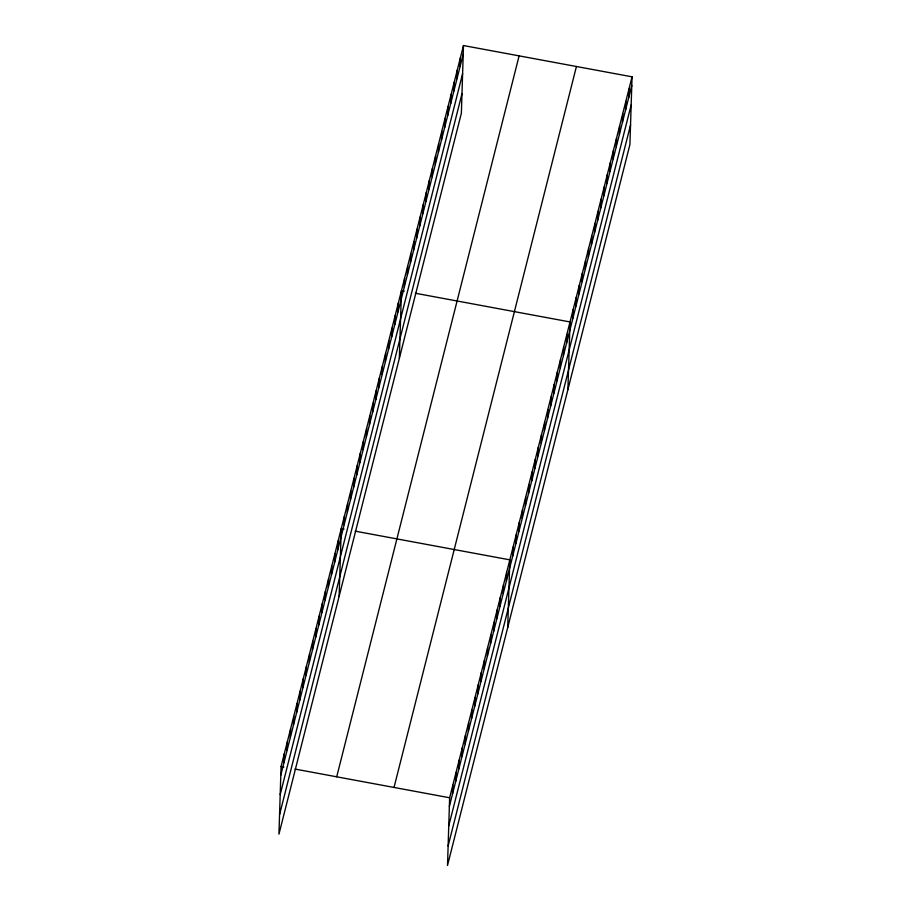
<?xml version="1.0" encoding="UTF-8"?>
<svg xmlns="http://www.w3.org/2000/svg" width="911" height="911" viewBox="0 0 911 911"><rect width="100%" height="100%" fill="white"/><g stroke="black" fill="none" stroke-linecap="round" stroke-linejoin="round"><path stroke-width="1.37" d="M463.483 45.55L281.078 766.481L278.948 834.18L461.365 113.237L463.483 45.55L632.052 76.82L629.922 144.519L447.517 865.45L449.635 797.763L632.052 76.82M283.97 762.609L284.243 753.955M287.147 750.083L287.421 741.44M290.313 737.568L290.586 728.914M293.479 725.042L293.752 716.399M296.644 712.527L296.918 703.873M299.821 700.001L300.083 691.358M302.987 687.486L303.261 678.832M306.153 674.96L306.426 666.305M309.319 662.434L309.592 653.791M312.484 649.919L312.758 641.264M315.661 637.393L315.923 628.749M318.827 624.878L319.101 616.223M321.993 612.351L322.266 603.708M325.159 599.825L325.432 591.182M328.324 587.31L328.598 578.656M331.502 574.784L331.775 566.141M334.667 562.269L334.941 553.615M337.833 549.743L338.106 541.1M339.143 596.272L341.272 528.574L344.051 529.086M344.164 524.702L344.438 516.047M347.342 512.176L347.615 503.532M350.507 499.661L350.781 491.006M353.673 487.134L353.946 478.491M356.839 474.62L357.112 465.965M360.016 462.093L360.278 453.45M363.182 449.578L363.455 440.924M366.347 437.052L366.621 428.398M369.513 424.526L369.786 415.883M372.679 412.011L372.952 403.357M375.856 399.485L376.118 390.842M379.022 386.97L379.295 378.316M382.187 374.444L382.461 365.801M385.353 361.918L385.626 353.274M388.519 349.403L388.792 340.748M391.696 336.876L391.969 328.233M394.862 324.362L395.135 315.707M398.027 311.835L398.301 303.192M399.337 358.365L401.466 290.666L404.245 291.178M404.302 287.056L404.564 278.413M407.399 274.803L407.672 266.16M410.497 262.55L410.77 253.896M413.605 250.297L413.867 241.643M416.703 238.033L416.976 229.39M419.8 225.78L420.073 217.137M422.898 213.527L423.171 204.873M426.006 201.274L426.28 192.62M429.104 189.01L429.377 180.367M432.201 176.757L432.474 168.114M435.31 164.504L435.583 155.849M438.407 152.251L438.681 143.596M441.505 139.987L441.778 131.343M444.614 127.734L444.875 119.09M447.711 115.481L447.984 106.826M450.808 103.228L451.082 94.573M453.917 90.963L454.179 82.32M457.015 78.71L457.288 70.067M460.112 66.457L460.385 57.803M452.539 793.88L452.813 785.236M455.705 781.365L455.978 772.71M458.871 768.838L459.144 760.195M462.036 756.324L462.31 747.669M465.214 743.797L465.487 735.154M468.379 731.282L468.653 722.628M471.545 718.756L471.818 710.102M474.711 706.23L474.984 697.587M477.888 693.715L478.15 685.061M481.054 681.189L481.327 672.546M484.219 668.674L484.493 660.019M487.385 656.148L487.658 647.505M490.551 643.633L490.824 634.978M493.728 631.107L493.99 622.452M496.894 618.58L497.167 609.937M500.059 606.066L500.333 597.411M503.225 593.539L503.498 584.896M506.391 581.024L506.664 572.37M507.712 627.542L509.83 559.855L355.176 531.159M512.734 555.972L513.007 547.329M515.899 543.457L516.173 534.803M519.065 530.931L519.338 522.288M522.231 518.416L522.504 509.761M525.408 505.89L525.681 497.247M528.574 493.375L528.847 484.72M531.739 480.849L532.013 472.194M534.905 468.322L535.178 459.679M538.082 455.807L538.344 447.153M541.248 443.281L541.521 434.638M544.414 430.766L544.687 422.112M547.579 418.24L547.853 409.597M550.745 405.725L551.018 397.071M553.922 393.199L554.184 384.544M557.088 380.673L557.361 372.03M560.254 368.158L560.527 359.503M563.419 355.632L563.693 346.989M566.585 343.117L566.858 334.462M567.906 389.635L570.024 321.947L415.37 293.251M572.86 318.338L573.133 309.683M575.957 306.085L576.23 297.43M579.066 293.82L579.328 285.177M582.163 281.567L582.436 272.924M585.261 269.314L585.534 260.66M588.358 257.061L588.631 248.407M591.467 244.797L591.74 236.154M594.564 232.544L594.837 223.901M597.662 220.291L597.935 211.637M600.77 208.038L601.044 199.384M603.868 195.774L604.141 187.131M606.965 183.521L607.238 174.878M610.074 171.268L610.347 162.614M613.171 159.004L613.445 150.361M616.269 146.751L616.542 138.108M619.378 134.498L619.639 125.843M622.475 122.245L622.748 113.59M625.572 109.98L625.846 101.337M628.681 97.728L628.943 89.084M280.804 775.136L463.209 54.204M280.189 794.62L462.606 73.689M279.563 814.685L461.968 93.753M336.706 776.798L519.111 55.867M394.019 787.434L576.424 66.503M449.374 806.406L631.778 85.475M448.759 825.89L631.164 104.959M448.121 845.966L630.537 125.035M281.078 766.481L283.856 766.994M294.982 769.066L449.635 797.763"/></g></svg>
